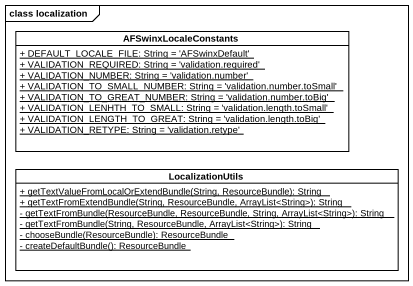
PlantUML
@startuml
mainframe class localization
hide circle
hide empty members
skinparam classAttributeIconSize 0
class AFSwinxLocaleConstants {
  {static} + DEFAULT_LOCALE_FILE: String = 'AFSwinxDefault'
  {static} + VALIDATION_REQUIRED: String = 'validation.required'
  {static} + VALIDATION_NUMBER: String = 'validation.number'
  {static} + VALIDATION_TO_SMALL_NUMBER: String = 'validation.number.toSmall'
  {static} + VALIDATION_TO_GREAT_NUMBER: String = 'validation.number.toBig'
  {static} + VALIDATION_LENHTH_TO_SMALL: String = 'validation.length.toSmall'
  {static} + VALIDATION_LENGTH_TO_GREAT: String = 'validation.length.toBig'
  {static} + VALIDATION_RETYPE: String = 'validation.retype'
}
class LocalizationUtils {
  {static} + getTextValueFromLocalOrExtendBundle(String, ResourceBundle): String
  {static} + getTextFromExtendBundle(String, ResourceBundle, ArrayList<String>): String
  {static} - getTextFromBundle(ResourceBundle, ResourceBundle, String, ArrayList<String>): String
  {static} - getTextFromBundle(String, ResourceBundle, ArrayList<String>): String
  {static} - chooseBundle(ResourceBundle): ResourceBundle
  {static} - createDefaultBundle(): ResourceBundle
}
@enduml
